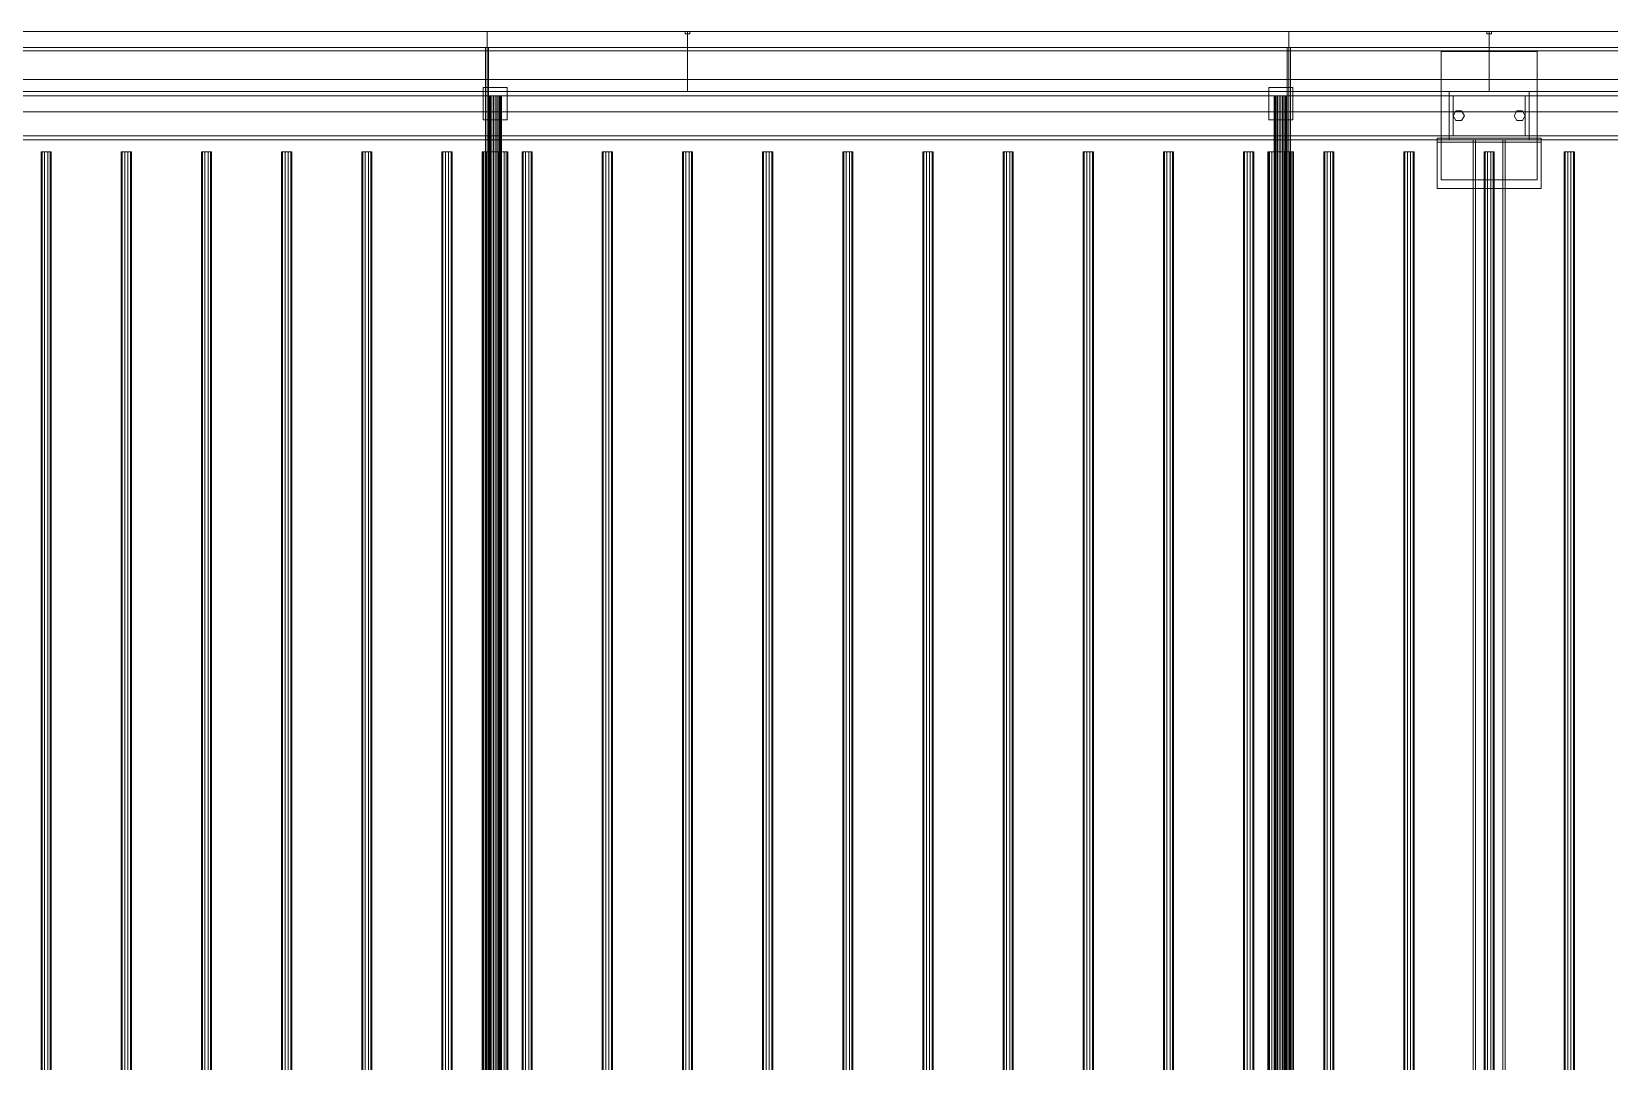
# Model space of a CAD drawing. Header units: millimetres. Extents: x -1970 to 59977, y -50268 to 6837.
# Drawn here: x 46021 to 47989, y -17885 to -16600 of the extents above; entities that cross this region are included whole.
import ezdxf

# ---------------------------------------------------------------- set-up
doc = ezdxf.new("R2010")
doc.units = ezdxf.units.MM
doc.layers.add('superior_secador', color=7, linetype='Continuous', lineweight=0)

msp = doc.modelspace()

# ---------------------------------------------------------------- linework, layer by layer
at = {"layer": 'superior_secador'}
for p, q in [((38839.253, -16600), (58839.253, -16600)), ((45589.253, -16600), (46589.253, -16600)), ((45839.253, -16600), (46839.253, -16600)), ((46589.253, -16600), (46589.253, -19400)), ((46589.253, -16600), (47589.253, -16600)), ((46836.253, -16603), (46836.253, -16600)), ((46836.253, -16600), (46842.253, -16600)), ((46842.253, -16603), (46836.253, -16603)), ((46839.253, -16600), (46839.253, -16675)), ((46839.253, -16600), (47839.253, -16600)), ((46842.253, -16600), (46842.253, -16603)), ((47589.253, -16600), (47589.253, -19400)), ((47589.253, -16600), (48589.253, -16600)), ((47836.253, -16603), (47836.253, -16600)), ((47836.253, -16600), (47842.253, -16600)), ((47842.253, -16603), (47836.253, -16603)), ((47839.253, -16600), (47839.253, -16675)), ((47839.253, -16600), (48614.253, -16600)), ((47842.253, -16600), (47842.253, -16603)), ((58839.253, -16620), (38839.253, -16620)), ((58839.253, -16624), (38839.253, -16624)), ((46587.253, -19380), (46587.253, -16620)), ((46587.253, -16620), (46591.253, -16620)), ((46591.253, -16620), (46591.253, -19380)), ((47587.253, -19380), (47587.253, -16620)), ((47587.253, -16620), (47591.253, -16620)), ((47591.253, -16620), (47591.253, -19380)), ((47779.253, -16785), (47779.253, -16625)), ((47779.253, -16625), (47899.253, -16625)), ((47899.253, -16625), (47899.253, -16785)), ((39189.253, -16660), (58489.253, -16660)), ((46584.253, -16710), (46584.253, -16670)), ((46584.253, -16670), (46614.253, -16670)), ((46614.253, -16670), (46614.253, -16710)), ((47564.253, -16710), (47564.253, -16670)), ((47564.253, -16670), (47594.253, -16670)), ((47594.253, -16670), (47594.253, -16710)), ((38839.253, -16675), (58839.253, -16675)), ((58839.253, -16680), (38839.253, -16680)), ((46839.253, -16675), (45839.253, -16675)), ((46591.526, -16680), (46591.253, -16680)), ((46591.253, -16680), (46591.253, -19320)), ((46592.325, -16680), (46591.526, -16680)), ((46591.526, -16680), (46591.526, -19320)), ((46593.596, -16680), (46592.325, -16680)), ((46592.325, -16680), (46592.325, -19320)), ((46595.253, -16680), (46593.596, -16680)), ((46593.596, -16680), (46593.596, -19320)), ((46597.182, -16680), (46595.253, -16680)), ((46595.253, -16680), (46595.253, -19320)), ((46599.253, -16680), (46597.182, -16680)), ((46597.182, -16680), (46597.182, -19320)), ((46601.324, -16680), (46599.253, -16680)), ((46599.253, -16680), (46599.253, -19320)), ((46603.253, -16680), (46601.324, -16680)), ((46601.324, -16680), (46601.324, -19320)), ((46604.91, -16680), (46603.253, -16680)), ((46603.253, -16680), (46603.253, -19320)), ((46606.181, -16680), (46604.91, -16680)), ((46604.91, -16680), (46604.91, -19320)), ((46606.98, -16680), (46606.181, -16680)), ((46606.181, -16680), (46606.181, -19320)), ((46606.98, -16680), (46607.253, -16680)), ((46606.98, -16680), (46606.98, -19320)), ((46607.253, -19320), (46607.253, -16680)), ((47839.253, -16675), (46839.253, -16675)), ((47571.526, -16680), (47571.253, -16680)), ((47571.253, -16680), (47571.253, -19320)), ((47572.325, -16680), (47571.526, -16680)), ((47571.526, -16680), (47571.526, -19320)), ((47573.596, -16680), (47572.325, -16680)), ((47572.325, -16680), (47572.325, -19320)), ((47575.253, -16680), (47573.596, -16680)), ((47573.596, -16680), (47573.596, -19320)), ((47577.182, -16680), (47575.253, -16680)), ((47575.253, -16680), (47575.253, -19320)), ((47579.253, -16680), (47577.182, -16680)), ((47577.182, -16680), (47577.182, -19320)), ((47581.324, -16680), (47579.253, -16680)), ((47579.253, -16680), (47579.253, -19320)), ((47583.253, -16680), (47581.324, -16680)), ((47581.324, -16680), (47581.324, -19320)), ((47584.91, -16680), (47583.253, -16680)), ((47583.253, -16680), (47583.253, -19320)), ((47586.181, -16680), (47584.91, -16680)), ((47584.91, -16680), (47584.91, -19320)), ((47586.98, -16680), (47586.181, -16680)), ((47586.181, -16680), (47586.181, -19320)), ((47586.98, -16680), (47587.253, -16680)), ((47586.98, -16680), (47586.98, -19320)), ((47587.253, -19320), (47587.253, -16680)), ((47789.253, -16680), (47789.253, -16675)), ((47789.253, -16675), (47889.253, -16675)), ((47889.253, -16680), (47789.253, -16680)), ((47789.253, -16730), (47789.253, -16680)), ((47789.253, -16680), (47794.253, -16680)), ((47794.253, -16680), (47794.253, -16730)), ((48614.253, -16675), (47839.253, -16675)), ((47884.253, -16730), (47884.253, -16680)), ((47884.253, -16680), (47889.253, -16680)), ((47889.253, -16675), (47889.253, -16680)), ((47889.253, -16680), (47889.253, -16730)), ((58489.253, -16700), (39189.253, -16700)), ((47794.253, -16705), (47797.753, -16698.938)), ((47797.753, -16711.062), (47794.253, -16705)), ((47797.753, -16698.938), (47804.753, -16698.938)), ((47804.753, -16698.938), (47808.253, -16705)), ((47808.253, -16705), (47804.753, -16711.062)), ((47870.253, -16705), (47873.753, -16698.938)), ((47873.753, -16711.062), (47870.253, -16705)), ((47873.753, -16698.938), (47880.753, -16698.938)), ((47880.753, -16698.938), (47884.253, -16705)), ((47884.253, -16705), (47880.753, -16711.062)), ((46614.253, -16710), (46584.253, -16710)), ((47594.253, -16710), (47564.253, -16710)), ((47804.753, -16711.062), (47797.753, -16711.062)), ((47880.753, -16711.062), (47873.753, -16711.062)), ((38839.253, -16730), (58839.253, -16730)), ((58839.253, -16735), (38839.253, -16735)), ((47774.253, -16738), (47774.253, -16733)), ((47774.253, -16733), (47904.253, -16733)), ((47774.253, -16796), (47774.253, -16733)), ((47904.253, -16738), (47774.253, -16738)), ((47789.253, -16735), (47789.253, -16730)), ((47789.253, -16730), (47889.253, -16730)), ((47794.253, -16730), (47789.253, -16730)), ((47889.253, -16735), (47789.253, -16735)), ((47819.253, -19265), (47819.253, -16735)), ((47819.253, -16735), (47859.253, -16735)), ((47819.253, -16735), (47822.253, -16735)), ((47822.253, -16735), (47822.253, -19265)), ((47856.253, -19265), (47856.253, -16735)), ((47856.253, -16735), (47859.253, -16735)), ((47859.253, -16735), (47859.253, -19265)), ((47889.253, -16730), (47884.253, -16730)), ((47889.253, -16730), (47889.253, -16735)), ((47904.253, -16733), (47904.253, -16738)), ((47904.253, -16733), (47904.253, -16796)), ((46034.116, -16750), (46032.903, -16750)), ((46032.903, -16750), (46032.903, -19250)), ((46037.291, -16750), (46034.116, -16750)), ((46034.116, -16750), (46034.116, -19250)), ((46041.215, -16750), (46037.291, -16750)), ((46037.291, -16750), (46037.291, -19250)), ((46044.39, -16750), (46041.215, -16750)), ((46041.215, -16750), (46041.215, -19250)), ((46044.39, -16750), (46045.603, -16750)), ((46044.39, -16750), (46044.39, -19250)), ((46045.603, -19250), (46045.603, -16750)), ((46134.116, -16750), (46132.903, -16750)), ((46132.903, -16750), (46132.903, -19250)), ((46137.291, -16750), (46134.116, -16750)), ((46134.116, -16750), (46134.116, -19250)), ((46141.215, -16750), (46137.291, -16750)), ((46137.291, -16750), (46137.291, -19250)), ((46144.39, -16750), (46141.215, -16750)), ((46141.215, -16750), (46141.215, -19250)), ((46144.39, -16750), (46145.603, -16750)), ((46144.39, -16750), (46144.39, -19250)), ((46145.603, -19250), (46145.603, -16750)), ((46234.116, -16750), (46232.903, -16750)), ((46232.903, -16750), (46232.903, -19250)), ((46237.291, -16750), (46234.116, -16750)), ((46234.116, -16750), (46234.116, -19250)), ((46241.215, -16750), (46237.291, -16750)), ((46237.291, -16750), (46237.291, -19250)), ((46244.39, -16750), (46241.215, -16750)), ((46241.215, -16750), (46241.215, -19250)), ((46244.39, -16750), (46245.603, -16750)), ((46244.39, -16750), (46244.39, -19250)), ((46245.603, -19250), (46245.603, -16750)), ((46334.116, -16750), (46332.903, -16750)), ((46332.903, -16750), (46332.903, -19250)), ((46337.291, -16750), (46334.116, -16750)), ((46334.116, -16750), (46334.116, -19250)), ((46341.215, -16750), (46337.291, -16750)), ((46337.291, -16750), (46337.291, -19250)), ((46344.39, -16750), (46341.215, -16750)), ((46341.215, -16750), (46341.215, -19250)), ((46344.39, -16750), (46345.603, -16750)), ((46344.39, -16750), (46344.39, -19250)), ((46345.603, -19250), (46345.603, -16750)), ((46434.116, -16750), (46432.903, -16750)), ((46432.903, -16750), (46432.903, -19250)), ((46437.291, -16750), (46434.116, -16750)), ((46434.116, -16750), (46434.116, -19250)), ((46441.215, -16750), (46437.291, -16750)), ((46437.291, -16750), (46437.291, -19250)), ((46444.39, -16750), (46441.215, -16750)), ((46441.215, -16750), (46441.215, -19250)), ((46444.39, -16750), (46445.603, -16750)), ((46444.39, -16750), (46444.39, -19250)), ((46445.603, -19250), (46445.603, -16750)), ((46534.116, -16750), (46532.903, -16750)), ((46532.903, -16750), (46532.903, -19250)), ((46537.291, -16750), (46534.116, -16750)), ((46534.116, -16750), (46534.116, -19250)), ((46541.215, -16750), (46537.291, -16750)), ((46537.291, -16750), (46537.291, -19250)), ((46544.39, -16750), (46541.215, -16750)), ((46541.215, -16750), (46541.215, -19250)), ((46544.39, -16750), (46545.603, -16750)), ((46544.39, -16750), (46544.39, -19250)), ((46545.603, -19250), (46545.603, -16750)), ((46583.798, -16750), (46583.253, -16750)), ((46583.253, -16750), (46583.253, -19250)), ((46585.397, -16750), (46583.798, -16750)), ((46583.798, -16750), (46583.798, -19250)), ((46587.939, -16750), (46585.397, -16750)), ((46585.397, -16750), (46585.397, -19250)), ((46591.253, -16750), (46587.939, -16750)), ((46587.939, -16750), (46587.939, -19250)), ((46595.112, -16750), (46591.253, -16750)), ((46591.253, -16750), (46591.253, -19250)), ((46599.253, -16750), (46595.112, -16750)), ((46595.112, -16750), (46595.112, -19250)), ((46603.394, -16750), (46599.253, -16750)), ((46599.253, -16750), (46599.253, -19250)), ((46607.253, -16750), (46603.394, -16750)), ((46603.394, -16750), (46603.394, -19250)), ((46610.567, -16750), (46607.253, -16750)), ((46607.253, -16750), (46607.253, -19250)), ((46613.109, -16750), (46610.567, -16750)), ((46610.567, -16750), (46610.567, -19250)), ((46614.708, -16750), (46613.109, -16750)), ((46613.109, -16750), (46613.109, -19250)), ((46614.708, -16750), (46615.253, -16750)), ((46614.708, -16750), (46614.708, -19250)), ((46615.253, -19250), (46615.253, -16750)), ((46634.116, -16750), (46632.903, -16750)), ((46632.903, -16750), (46632.903, -19250)), ((46637.291, -16750), (46634.116, -16750)), ((46634.116, -16750), (46634.116, -19250)), ((46641.215, -16750), (46637.291, -16750)), ((46637.291, -16750), (46637.291, -19250)), ((46644.39, -16750), (46641.215, -16750)), ((46641.215, -16750), (46641.215, -19250)), ((46644.39, -16750), (46645.603, -16750)), ((46644.39, -16750), (46644.39, -19250)), ((46645.603, -19250), (46645.603, -16750)), ((46734.116, -16750), (46732.903, -16750)), ((46732.903, -16750), (46732.903, -19250)), ((46737.291, -16750), (46734.116, -16750)), ((46734.116, -16750), (46734.116, -19250)), ((46741.215, -16750), (46737.291, -16750)), ((46737.291, -16750), (46737.291, -19250)), ((46744.39, -16750), (46741.215, -16750)), ((46741.215, -16750), (46741.215, -19250)), ((46744.39, -16750), (46745.603, -16750)), ((46744.39, -16750), (46744.39, -19250)), ((46745.603, -19250), (46745.603, -16750)), ((46834.116, -16750), (46832.903, -16750)), ((46832.903, -16750), (46832.903, -19250)), ((46837.291, -16750), (46834.116, -16750)), ((46834.116, -16750), (46834.116, -19250)), ((46841.215, -16750), (46837.291, -16750)), ((46837.291, -16750), (46837.291, -19250)), ((46844.39, -16750), (46841.215, -16750)), ((46841.215, -16750), (46841.215, -19250)), ((46844.39, -16750), (46845.603, -16750)), ((46844.39, -16750), (46844.39, -19250)), ((46845.603, -19250), (46845.603, -16750)), ((46934.116, -16750), (46932.903, -16750)), ((46932.903, -16750), (46932.903, -19250)), ((46937.291, -16750), (46934.116, -16750)), ((46934.116, -16750), (46934.116, -19250)), ((46941.215, -16750), (46937.291, -16750)), ((46937.291, -16750), (46937.291, -19250)), ((46944.39, -16750), (46941.215, -16750)), ((46941.215, -16750), (46941.215, -19250)), ((46944.39, -16750), (46945.603, -16750)), ((46944.39, -16750), (46944.39, -19250)), ((46945.603, -19250), (46945.603, -16750)), ((47034.116, -16750), (47032.903, -16750)), ((47032.903, -16750), (47032.903, -19250)), ((47037.291, -16750), (47034.116, -16750)), ((47034.116, -16750), (47034.116, -19250)), ((47041.215, -16750), (47037.291, -16750)), ((47037.291, -16750), (47037.291, -19250)), ((47044.39, -16750), (47041.215, -16750)), ((47041.215, -16750), (47041.215, -19250)), ((47044.39, -16750), (47045.603, -16750)), ((47044.39, -16750), (47044.39, -19250)), ((47045.603, -19250), (47045.603, -16750)), ((47134.116, -16750), (47132.903, -16750)), ((47132.903, -16750), (47132.903, -19250)), ((47137.291, -16750), (47134.116, -16750)), ((47134.116, -16750), (47134.116, -19250)), ((47141.215, -16750), (47137.291, -16750)), ((47137.291, -16750), (47137.291, -19250)), ((47144.39, -16750), (47141.215, -16750)), ((47141.215, -16750), (47141.215, -19250)), ((47144.39, -16750), (47145.603, -16750)), ((47144.39, -16750), (47144.39, -19250)), ((47145.603, -19250), (47145.603, -16750)), ((47234.116, -16750), (47232.903, -16750)), ((47232.903, -16750), (47232.903, -19250)), ((47237.291, -16750), (47234.116, -16750)), ((47234.116, -16750), (47234.116, -19250)), ((47241.215, -16750), (47237.291, -16750)), ((47237.291, -16750), (47237.291, -19250)), ((47244.39, -16750), (47241.215, -16750)), ((47241.215, -16750), (47241.215, -19250)), ((47244.39, -16750), (47245.603, -16750)), ((47244.39, -16750), (47244.39, -19250)), ((47245.603, -19250), (47245.603, -16750)), ((47334.116, -16750), (47332.903, -16750)), ((47332.903, -16750), (47332.903, -19250)), ((47337.291, -16750), (47334.116, -16750)), ((47334.116, -16750), (47334.116, -19250)), ((47341.215, -16750), (47337.291, -16750)), ((47337.291, -16750), (47337.291, -19250)), ((47344.39, -16750), (47341.215, -16750)), ((47341.215, -16750), (47341.215, -19250)), ((47344.39, -16750), (47345.603, -16750)), ((47344.39, -16750), (47344.39, -19250)), ((47345.603, -19250), (47345.603, -16750)), ((47434.116, -16750), (47432.903, -16750)), ((47432.903, -16750), (47432.903, -19250)), ((47437.291, -16750), (47434.116, -16750)), ((47434.116, -16750), (47434.116, -19250)), ((47441.215, -16750), (47437.291, -16750)), ((47437.291, -16750), (47437.291, -19250)), ((47444.39, -16750), (47441.215, -16750)), ((47441.215, -16750), (47441.215, -19250)), ((47444.39, -16750), (47445.603, -16750)), ((47444.39, -16750), (47444.39, -19250)), ((47445.603, -19250), (47445.603, -16750)), ((47534.116, -16750), (47532.903, -16750)), ((47532.903, -16750), (47532.903, -19250)), ((47537.291, -16750), (47534.116, -16750)), ((47534.116, -16750), (47534.116, -19250)), ((47541.215, -16750), (47537.291, -16750)), ((47537.291, -16750), (47537.291, -19250)), ((47544.39, -16750), (47541.215, -16750)), ((47541.215, -16750), (47541.215, -19250)), ((47544.39, -16750), (47545.603, -16750)), ((47544.39, -16750), (47544.39, -19250)), ((47545.603, -19250), (47545.603, -16750)), ((47563.798, -16750), (47563.253, -16750)), ((47563.253, -16750), (47563.253, -19250)), ((47565.397, -16750), (47563.798, -16750)), ((47563.798, -16750), (47563.798, -19250)), ((47567.939, -16750), (47565.397, -16750)), ((47565.397, -16750), (47565.397, -19250)), ((47571.253, -16750), (47567.939, -16750)), ((47567.939, -16750), (47567.939, -19250)), ((47575.112, -16750), (47571.253, -16750)), ((47571.253, -16750), (47571.253, -19250)), ((47579.253, -16750), (47575.112, -16750)), ((47575.112, -16750), (47575.112, -19250)), ((47583.394, -16750), (47579.253, -16750)), ((47579.253, -16750), (47579.253, -19250)), ((47587.253, -16750), (47583.394, -16750)), ((47583.394, -16750), (47583.394, -19250)), ((47590.567, -16750), (47587.253, -16750)), ((47587.253, -16750), (47587.253, -19250)), ((47593.109, -16750), (47590.567, -16750)), ((47590.567, -16750), (47590.567, -19250)), ((47594.708, -16750), (47593.109, -16750)), ((47593.109, -16750), (47593.109, -19250)), ((47594.708, -16750), (47595.253, -16750)), ((47594.708, -16750), (47594.708, -19250)), ((47595.253, -19250), (47595.253, -16750)), ((47634.116, -16750), (47632.903, -16750)), ((47632.903, -16750), (47632.903, -19250)), ((47637.291, -16750), (47634.116, -16750)), ((47634.116, -16750), (47634.116, -19250)), ((47641.215, -16750), (47637.291, -16750)), ((47637.291, -16750), (47637.291, -19250)), ((47644.39, -16750), (47641.215, -16750)), ((47641.215, -16750), (47641.215, -19250)), ((47644.39, -16750), (47645.603, -16750)), ((47644.39, -16750), (47644.39, -19250)), ((47645.603, -19250), (47645.603, -16750)), ((47734.116, -16750), (47732.903, -16750)), ((47732.903, -16750), (47732.903, -19250)), ((47737.291, -16750), (47734.116, -16750)), ((47734.116, -16750), (47734.116, -19250)), ((47741.215, -16750), (47737.291, -16750)), ((47737.291, -16750), (47737.291, -19250)), ((47744.39, -16750), (47741.215, -16750)), ((47741.215, -16750), (47741.215, -19250)), ((47744.39, -16750), (47745.603, -16750)), ((47744.39, -16750), (47744.39, -19250)), ((47745.603, -19250), (47745.603, -16750)), ((47834.116, -16750), (47832.903, -16750)), ((47832.903, -16750), (47832.903, -19250)), ((47837.291, -16750), (47834.116, -16750)), ((47834.116, -16750), (47834.116, -19250)), ((47841.215, -16750), (47837.291, -16750)), ((47837.291, -16750), (47837.291, -19250)), ((47844.39, -16750), (47841.215, -16750)), ((47841.215, -16750), (47841.215, -19250)), ((47844.39, -16750), (47845.603, -16750)), ((47844.39, -16750), (47844.39, -19250)), ((47845.603, -19250), (47845.603, -16750)), ((47934.116, -16750), (47932.903, -16750)), ((47932.903, -16750), (47932.903, -19250)), ((47937.291, -16750), (47934.116, -16750)), ((47934.116, -16750), (47934.116, -19250)), ((47941.215, -16750), (47937.291, -16750)), ((47937.291, -16750), (47937.291, -19250)), ((47944.39, -16750), (47941.215, -16750)), ((47941.215, -16750), (47941.215, -19250)), ((47944.39, -16750), (47945.603, -16750)), ((47944.39, -16750), (47944.39, -19250)), ((47945.603, -19250), (47945.603, -16750)), ((47899.253, -16785), (47779.253, -16785)), ((47904.253, -16796), (47774.253, -16796))]:
    msp.add_line(p, q, dxfattribs=at)

doc.saveas('drawing.dxf')
